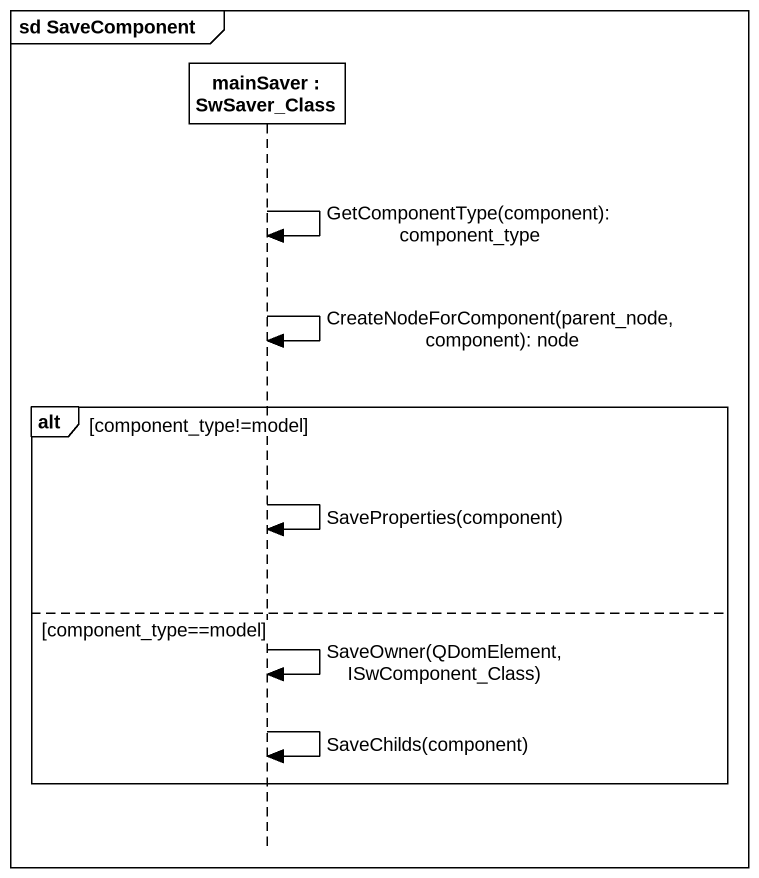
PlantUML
@startuml
mainframe sd SaveComponent
hide footbox
participant "mainSaver : SwSaver_Class" as mainSaver

mainSaver -> mainSaver : GetComponentType(component): component_type
mainSaver -> mainSaver : CreateNodeForComponent(parent_node,component): node
alt component_type!=model
  mainSaver -> mainSaver : SaveProperties(component)
else component_type==model
  mainSaver -> mainSaver : SaveOwner(QDomElement, ISwComponent_Class)
  mainSaver -> mainSaver : SaveChilds(component)
end
@enduml
